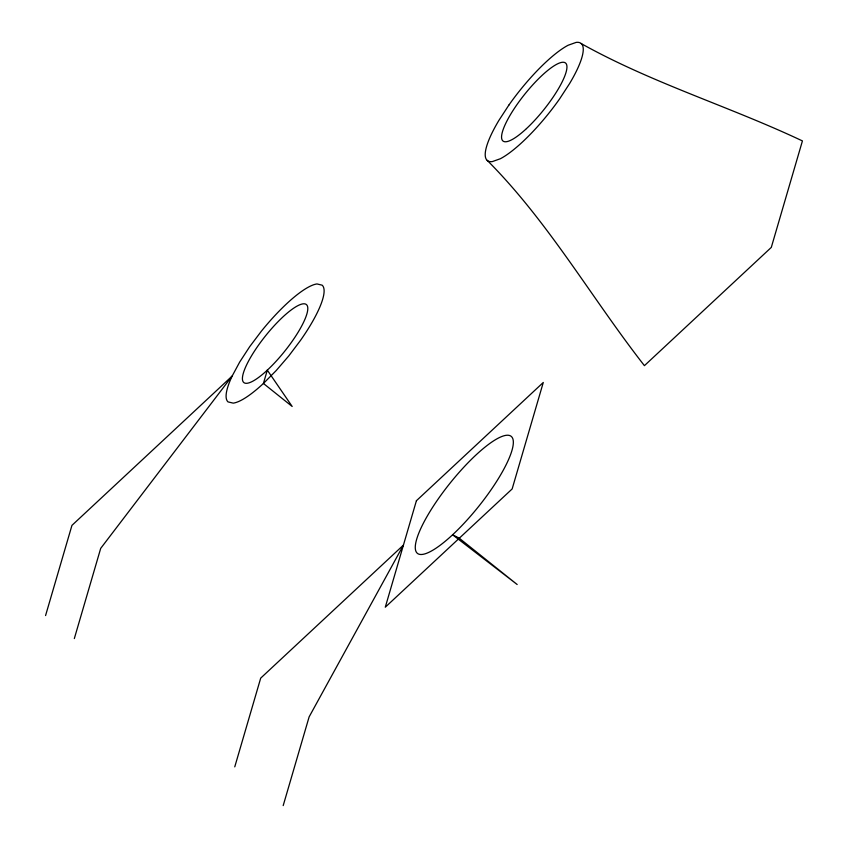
<?xml version="1.0" encoding="UTF-8"?>
<svg xmlns="http://www.w3.org/2000/svg" width="848" height="848" viewBox="0 0 848 848"><rect width="100%" height="100%" fill="white"/><g stroke="black" fill="none" stroke-linecap="round" stroke-linejoin="round"><path stroke-width="1.27" d="M45.569 615.563L71.942 525.378L232.161 376.046L239.73 361.979L249.704 346.662L261.417 331.133A74.974 18.433 -51.3 0 1 316.993 283.942L322.134 285.172A74.974 18.433 -51.3 0 1 300.478 340.408L288.776 355.937L276.13 370.629L263.421 383.466A74.974 18.433 -51.3 0 1 233.2 403.129L228.048 401.91A74.974 18.433 -51.3 0 1 232.161 376.046L100.7 548.37L74.327 638.565M234.758 766.868L260.696 678.135L403.436 545.094L309.128 716.878L283.19 805.6M581.283 43.619C651.752 83.019 729.587 106.488 802.431 140.927L771.298 247.404L644.416 365.658C591.353 297.712 548.423 221.71 487.197 160.357M267.311 370.152L263.421 383.466L292.178 406.468L267.311 370.152A49.979 12.285 -51.3 0 1 251.517 355.831A49.979 12.285 -51.3 0 1 306.457 304.623A49.979 12.285 -51.3 0 1 267.311 370.152M416.41 500.733L385.278 607.21L512.15 488.946L543.282 382.469L416.41 500.733M508.853 105.12L498.868 120.437A74.974 18.433 -51.3 0 0 492.338 161.586L500.341 158.746A74.974 18.433 -51.3 0 0 559.627 98.866L569.602 83.549A74.974 18.433 -51.3 0 0 576.142 42.4L568.139 45.241A74.974 18.433 -51.3 0 0 508.853 105.12M459.287 538.226L452.609 534.77A74.974 18.433 -51.3 0 1 428.918 513.284A74.974 18.433 -51.3 0 1 511.323 436.466A74.974 18.433 -51.3 0 1 452.609 534.77L517.174 584.516L459.287 538.226M526.46 128.61A49.979 12.285 -51.3 0 0 565.605 63.081A49.979 12.285 -51.3 0 0 510.666 114.289A49.979 12.285 -51.3 0 0 526.46 128.61"/></g></svg>
